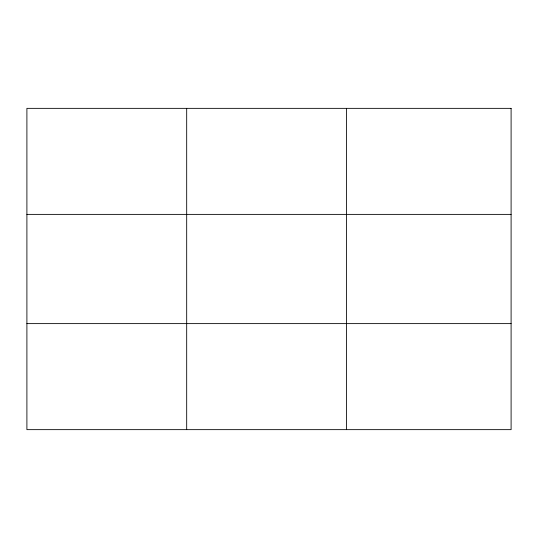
<?xml version="1.0" encoding="UTF-8"?>
<svg xmlns="http://www.w3.org/2000/svg" width="538" height="538" viewBox="0 0 538 538"><rect width="100%" height="100%" fill="white"/><g stroke="black" fill="none" stroke-linecap="round" stroke-linejoin="round"><path stroke-width="0.81" d="M186.686 429.647L186.686 108.353M346.472 429.647L346.472 108.353M26.9 214.38L511.1 214.38M26.9 323.62L511.1 323.62M511.1 108.353L511.1 429.647L26.9 429.647L26.9 108.353L511.1 108.353"/></g></svg>
